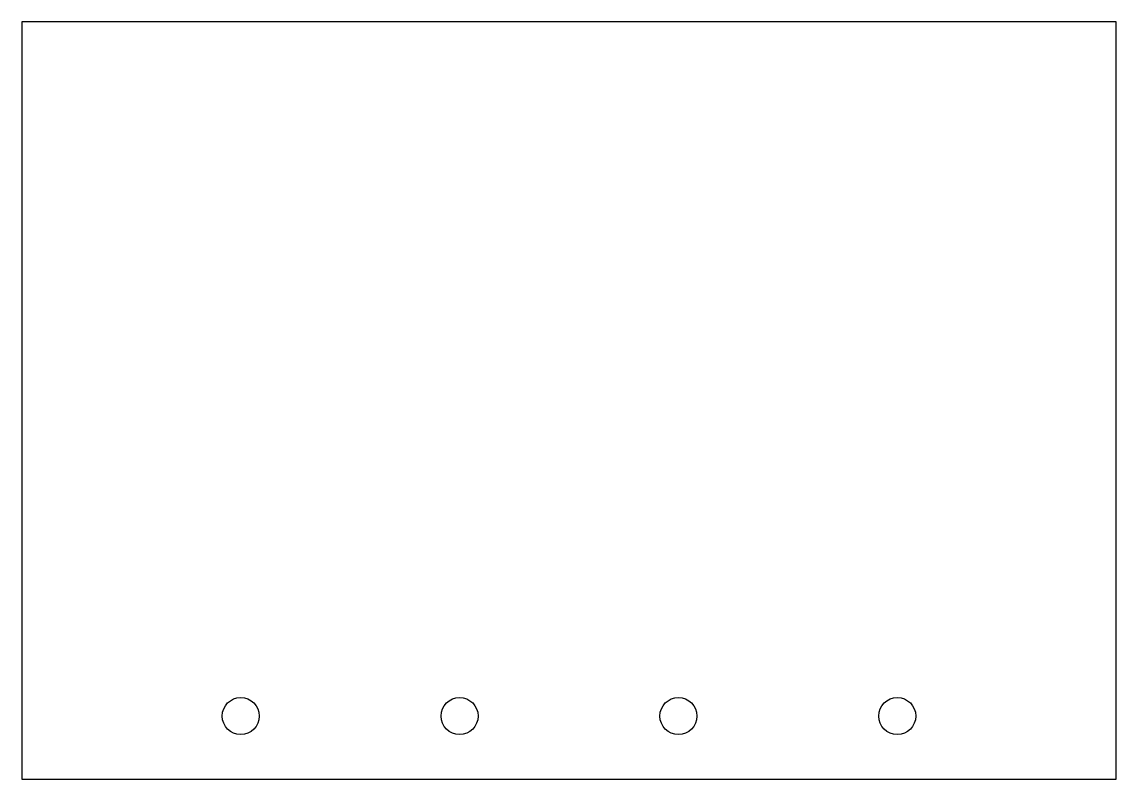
# Model space of a CAD drawing. Header units: millimetres. Extents: x -65 to 65, y 110 to 200.
import ezdxf

# ---------------------------------------------------------------- set-up
doc = ezdxf.new("R2010")
doc.units = ezdxf.units.MM
doc.layers.get('0').update_dxf_attribs({"linetype": 'CONTINUOUS'})

msp = doc.modelspace()

# ---------------------------------------------------------------- linework, layer by layer
msp.add_lwpolyline([(-65, 200.31), (-65, 110.31), (65, 110.31), (65, 200.31)], close=True)
for centre in [(-39, 117.81), (-13, 117.81), (13, 117.81), (39, 117.81)]:
    msp.add_circle(centre, 2.2)

doc.saveas('drawing.dxf')
